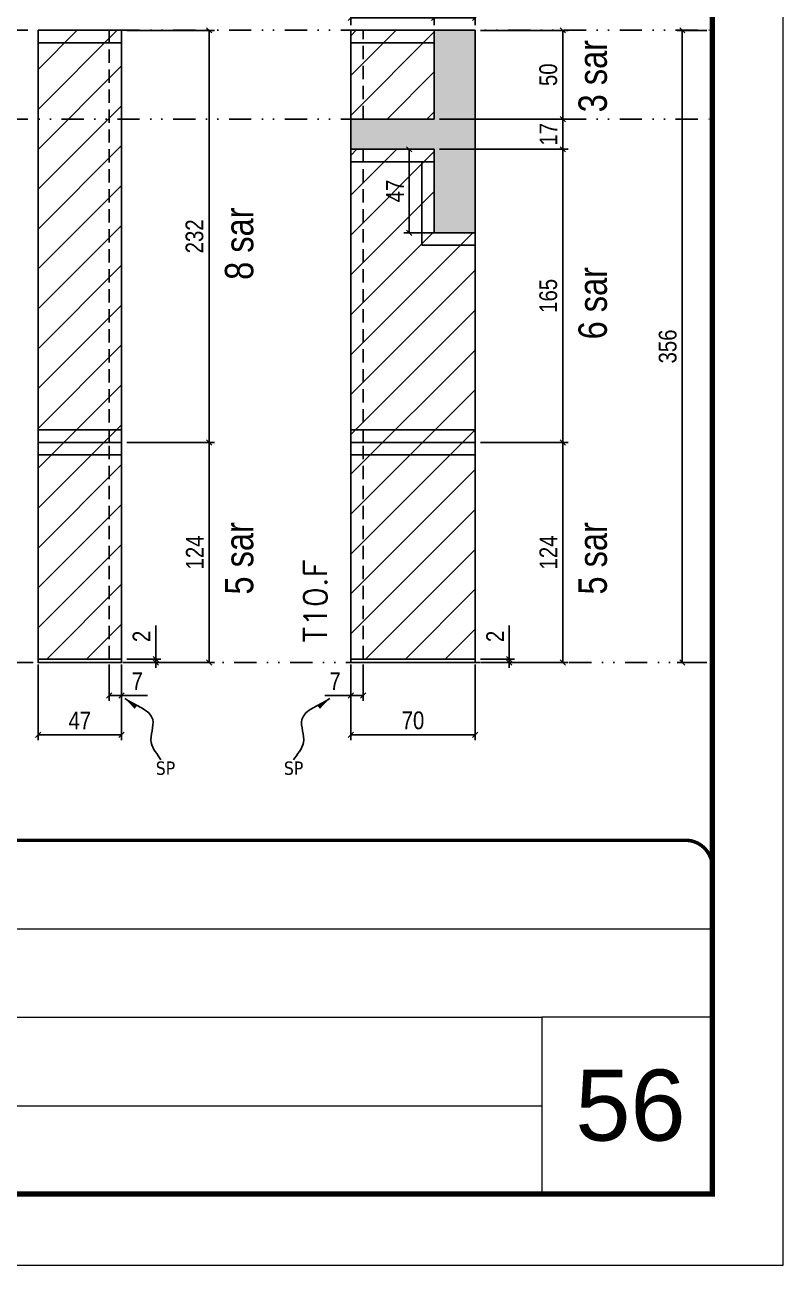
# Model space of a CAD drawing. Extents: x 14400 to 27878, y -21631 to 6985.
# Drawn here: x 20226 to 20653, y -8997 to -8298 of the extents above; entities that cross this region are included whole.
import ezdxf

# ---------------------------------------------------------------- set-up
doc = ezdxf.new("R2010")
doc.units = 0
for name, pattern in [('CONTINUO', [0]), ('DASHED', [0.75, 0.5, -0.25]), ('DIVIDE2', [0.625, 0.25, -0.125, 0, -0.125, 0, -0.125]), ('HIDDEN', [0.375, 0.25, -0.125])]:
    doc.linetypes.add(name, pattern=pattern)
for name, color, linetype, lineweight in [('CARIMBO', 255, 'Continuous', 9), ('Folhas', 255, 'Continuous', 9), ('Hachura', 251, 'Continuous', 9), ('SARRAFO DE PRESSAO', 251, 'DASHED', 9), ('Texto Seção', 7, 'Continuous', 15)]:
    doc.layers.add(name, color=color, linetype=linetype, lineweight=lineweight)
for name, color, linetype in [('COTA', 241, 'Continuous'), ('NOMENCLATURA', 7, 'Continuous'), ('Nível', 160, 'Continuous'), ('Painéis', 200, 'Continuous'), ('SARR_2.2x7', 40, 'Continuous'), ('texto', 7, 'Continuous')]:
    doc.layers.add(name, color=color, linetype=linetype)
doc.styles.add('ARIAL', font='arial.ttf')
doc.styles.add('ARIAL_NARROW', font='ARIALN.TTF', dxfattribs={"height": 0.2})
doc.styles.add('COTA TECNICA', font='techl___.ttf', dxfattribs={"height": 10})
doc.styles.add('COTA TECNICA-50', font='techl___.ttf', dxfattribs={"height": 10})
doc.styles.add('REGUA-120', font='ROMANS.shx', dxfattribs={"height": 15})
doc.styles.get("Standard").update_dxf_attribs({"font": 'arial.ttf'})
doc.dimstyles.new('COTA PAINEL-50', dxfattribs={"dimtxt": 10, "dimasz": 3, "dimexe": 3, "dimexo": 3, "dimgap": 3, "dimtad": 1, "dimdec": 1, "dimzin": 12, "dimdsep": 46, "dimtxsty": 'COTA TECNICA-50', "dimblk1": 'OBLIQUE', "dimblk2": 'OBLIQUE', "dimsah": 1, "dimcen": 0.9, "dimclrd": 4, "dimclre": 4, "dimclrt": 240, "dimadec": 1, "dimazin": 3, "dimtfac": 1, "dimtdec": 1, "dimtmove": 0, "dimatfit": 3, "dimfxl": 1, "dimtolj": 1, "dimtzin": 12, "dimarcsym": 0})
doc.dimstyles.new('PAINEL', dxfattribs={"dimtxt": 10, "dimasz": 3, "dimexe": 3, "dimexo": 3, "dimgap": 3, "dimtad": 1, "dimdec": 1, "dimzin": 12, "dimdsep": 46, "dimtxsty": 'COTA TECNICA', "dimblk1": 'OBLIQUE', "dimblk2": 'OBLIQUE', "dimsah": 1, "dimcen": 0.9, "dimclrd": 4, "dimclre": 4, "dimclrt": 240, "dimadec": 1, "dimazin": 3, "dimtfac": 1, "dimtdec": 1, "dimtmove": 0, "dimatfit": 3, "dimfxl": 1, "dimtolj": 1, "dimtzin": 12, "dimarcsym": 0})
doc.dimstyles.get("Standard").update_dxf_attribs({"dimtxt": 0.18, "dimasz": 0.18, "dimexe": 0.18, "dimexo": 0.0625, "dimgap": 0.09, "dimtad": 0, "dimtih": 1, "dimtoh": 1, "dimdec": 4, "dimzin": 0, "dimdsep": 46, "dimtxsty": 'Standard', "dimcen": 0.09, "dimadec": 0, "dimazin": 0, "dimtfac": 1, "dimtdec": 4, "dimtofl": 0, "dimtmove": 0, "dimatfit": 3, "dimfxl": 1, "dimtolj": 1, "dimtzin": 0, "dimarcsym": 0})

# ---------------------------------------------------------------- blocks, each defined once
blk = doc.blocks.new('9999999999')
at = {"color": 30, "linetype": 'CONTINUO'}
for p, q in [((98564.56, 34379.64), (99583.98, 34379.64)), ((98564.56, 34329.83), (99487.98, 34329.83)), ((99583.98, 34329.83), (99487.98, 34329.83)), ((99487.98, 34329.83), (99487.98, 34230.21)), ((98564.56, 34280.02), (99487.98, 34280.02))]:
    blk.add_line(p, q, dxfattribs=at)
at = {"color": 30, "linetype": 'CONTINUO', "const_width": 2}
blk.add_lwpolyline([(99583.98, 34230.21), (99583.98, 34414.45, 0.414214), (99568.98, 34429.45), (98228.98, 34429.45, 0.414214), (98213.98, 34414.45), (98213.98, 34245.21, 0.414214), (98228.98, 34230.21), (99583.98, 34230.21)], format="xyb", dxfattribs=at)
at = {"layer": 'Folhas'}
blk.add_lwpolyline([(98138.98, 34190.21), (99623.98, 34190.21), (99623.98, 35240.21), (98138.98, 35240.21)], close=True, dxfattribs=at)
at = {"layer": 'Folhas', "color": 30, "const_width": 3}
blk.add_lwpolyline([(98213.98, 34230.21), (99583.98, 34230.21), (99583.98, 35200.21), (98213.98, 35200.21)], close=True, dxfattribs=at)
blk = doc.blocks.new('_Oblique')
at = {"color": 0, "linetype": 'ByBlock', "lineweight": -2}
blk.add_line((-0.5, -0.5), (0.5, 0.5), dxfattribs=at)
blk = doc.blocks.new('*D2571')
at = {"layer": 'COTA', "color": 4, "lineweight": -2, "transparency": 16777216}
for p, q in [((20610.47, -8301.47), (20593.63, -8301.47)), ((20596.63, -8657.47), (20596.63, -8301.47)), ((20610.47, -8657.47), (20593.63, -8657.47))]:
    blk.add_line(p, q, dxfattribs=at)
at = {"layer": 'Defpoints', "color": 0, "transparency": 16777216}
for p in [(20596.63, -8301.47), (20613.47, -8301.47), (20613.47, -8657.47)]:
    blk.add_point(p, dxfattribs=at)
at = {"layer": 'COTA', "color": 4, "lineweight": -2, "transparency": 16777216, "xscale": 3, "yscale": 3, "zscale": 3}
for p, rotation in [((20596.63, -8301.47), 90), ((20596.63, -8657.47), 270)]:
    blk.add_blockref('_Oblique', p, dxfattribs=dict(at, rotation=rotation))
at = {"layer": 'COTA', "color": 240, "transparency": 16777216, "insert": (20588.41, -8479.47), "char_height": 10, "attachment_point": 5, "rotation": 90, "style": 'COTA TECNICA'}
blk.add_mtext('\\A1;356', dxfattribs=at)
blk = doc.blocks.new('*D2585')
at = {"layer": 'COTA', "color": 4, "lineweight": -2, "transparency": 16777216}
for p, q in [((20233.64, -8658.47), (20233.64, -8701.14)), ((20280.64, -8658.47), (20280.64, -8701.14)), ((20280.64, -8698.14), (20233.64, -8698.14))]:
    blk.add_line(p, q, dxfattribs=at)
at = {"layer": 'Defpoints', "color": 0, "transparency": 16777216}
for p in [(20233.64, -8655.47), (20280.64, -8655.47), (20233.64, -8698.14)]:
    blk.add_point(p, dxfattribs=at)
at = {"layer": 'COTA', "color": 4, "lineweight": -2, "transparency": 16777216, "xscale": 3, "yscale": 3, "zscale": 3, "rotation": 180}
blk.add_blockref('_Oblique', (20233.64, -8698.14), dxfattribs=at)
at = {"layer": 'COTA', "color": 4, "lineweight": -2, "transparency": 16777216, "xscale": 3, "yscale": 3, "zscale": 3}
blk.add_blockref('_Oblique', (20280.64, -8698.14), dxfattribs=at)
at = {"layer": 'COTA', "color": 240, "transparency": 16777216, "insert": (20257.14, -8690.07), "char_height": 10, "attachment_point": 5, "style": 'COTA TECNICA'}
blk.add_mtext('\\A1;47', dxfattribs=at)
blk = doc.blocks.new('*D2586')
at = {"layer": 'COTA', "color": 4, "lineweight": -2, "transparency": 16777216}
for p, q in [((20273.64, -8658.47), (20273.64, -8678.98)), ((20280.64, -8660.47), (20280.64, -8678.98)), ((20273.64, -8675.98), (20280.64, -8675.98)), ((20280.64, -8675.98), (20295.37, -8675.98))]:
    blk.add_line(p, q, dxfattribs=at)
at = {"layer": 'Defpoints', "color": 0, "transparency": 16777216}
for p in [(20273.64, -8655.47), (20280.64, -8657.47), (20280.64, -8675.98)]:
    blk.add_point(p, dxfattribs=at)
at = {"layer": 'COTA', "color": 4, "lineweight": -2, "transparency": 16777216, "xscale": 3, "yscale": 3, "zscale": 3, "rotation": 180}
blk.add_blockref('_Oblique', (20273.64, -8675.98), dxfattribs=at)
at = {"layer": 'COTA', "color": 4, "lineweight": -2, "transparency": 16777216, "xscale": 3, "yscale": 3, "zscale": 3}
blk.add_blockref('_Oblique', (20280.64, -8675.98), dxfattribs=at)
at = {"layer": 'COTA', "color": 240, "transparency": 16777216, "insert": (20289.51, -8667.9), "char_height": 10, "attachment_point": 5, "style": 'COTA TECNICA-50'}
blk.add_mtext('\\A1;7', dxfattribs=at)
blk = doc.blocks.new('*D2600')
at = {"layer": 'COTA', "color": 4, "linetype": 'ByBlock', "lineweight": -2, "transparency": 16777216}
for p, q in [((20283.64, -8533.47), (20333.01, -8533.47)), ((20330.01, -8657.47), (20330.01, -8533.47)), ((20283.64, -8657.47), (20333.01, -8657.47))]:
    blk.add_line(p, q, dxfattribs=at)
at = {"layer": 'Defpoints', "color": 0, "linetype": 'ByBlock', "transparency": 16777216}
for p in [(20280.64, -8533.47), (20330.01, -8533.47), (20280.64, -8657.47)]:
    blk.add_point(p, dxfattribs=at)
at = {"layer": 'COTA', "color": 4, "linetype": 'ByBlock', "lineweight": -2, "transparency": 16777216, "xscale": 3, "yscale": 3, "zscale": 3}
for p, rotation in [((20330.01, -8533.47), 90), ((20330.01, -8657.47), 270)]:
    blk.add_blockref('_Oblique', p, dxfattribs=dict(at, rotation=rotation))
at = {"layer": 'COTA', "color": 240, "linetype": 'ByBlock', "transparency": 16777216, "insert": (20321.94, -8595.47), "char_height": 10, "attachment_point": 5, "rotation": 90, "style": 'COTA TECNICA'}
blk.add_mtext('\\A1;124', dxfattribs=at)
blk = doc.blocks.new('*D2587')
at = {"layer": 'COTA', "color": 4, "lineweight": -2, "transparency": 16777216}
for p, q in [((20299.9, -8655.47), (20299.9, -8636.66)), ((20283.64, -8655.47), (20302.9, -8655.47)), ((20283.64, -8657.47), (20302.9, -8657.47)), ((20299.9, -8657.47), (20299.9, -8655.47)), ((20299.9, -8657.47), (20299.9, -8660.47))]:
    blk.add_line(p, q, dxfattribs=at)
at = {"layer": 'Defpoints', "color": 0, "transparency": 16777216}
for p in [(20280.64, -8655.47), (20280.64, -8657.47), (20299.9, -8657.47)]:
    blk.add_point(p, dxfattribs=at)
at = {"layer": 'COTA', "color": 4, "lineweight": -2, "transparency": 16777216, "xscale": 3, "yscale": 3, "zscale": 3}
for p, rotation in [((20299.9, -8655.47), 270), ((20299.9, -8657.47), 90)]:
    blk.add_blockref('_Oblique', p, dxfattribs=dict(at, rotation=rotation))
at = {"layer": 'COTA', "color": 240, "transparency": 16777216, "insert": (20291.9, -8642.72), "char_height": 10, "attachment_point": 5, "rotation": 90, "style": 'COTA TECNICA-50'}
blk.add_mtext('\\A1;2', dxfattribs=at)
blk = doc.blocks.new('*D2601')
at = {"layer": 'COTA', "color": 4, "linetype": 'ByBlock', "lineweight": -2, "transparency": 16777216}
for p, q in [((20283.64, -8533.47), (20333.01, -8533.47)), ((20330.01, -8657.47), (20330.01, -8533.47)), ((20283.64, -8657.47), (20333.01, -8657.47))]:
    blk.add_line(p, q, dxfattribs=at)
at = {"layer": 'Defpoints', "color": 0, "linetype": 'ByBlock', "transparency": 16777216}
for p in [(20280.64, -8533.47), (20330.01, -8533.47), (20280.64, -8657.47)]:
    blk.add_point(p, dxfattribs=at)
at = {"layer": 'COTA', "color": 4, "linetype": 'ByBlock', "lineweight": -2, "transparency": 16777216, "xscale": 3, "yscale": 3, "zscale": 3}
for p, rotation in [((20330.01, -8533.47), 90), ((20330.01, -8657.47), 270)]:
    blk.add_blockref('_Oblique', p, dxfattribs=dict(at, rotation=rotation))
at = {"layer": 'COTA', "color": 240, "linetype": 'ByBlock', "transparency": 16777216, "insert": (20321.94, -8595.47), "char_height": 10, "attachment_point": 5, "rotation": 90, "style": 'COTA TECNICA'}
blk.add_mtext('\\A1;124', dxfattribs=at)
blk = doc.blocks.new('*D2602')
at = {"layer": 'COTA', "color": 4, "lineweight": -2, "transparency": 16777216}
for p, q in [((20283.64, -8301.47), (20333.01, -8301.47)), ((20330.01, -8533.47), (20330.01, -8301.47)), ((20283.64, -8533.47), (20333.01, -8533.47))]:
    blk.add_line(p, q, dxfattribs=at)
at = {"layer": 'Defpoints', "color": 0, "transparency": 16777216}
for p in [(20280.64, -8301.47), (20330.01, -8301.47), (20280.64, -8533.47)]:
    blk.add_point(p, dxfattribs=at)
at = {"layer": 'COTA', "color": 4, "lineweight": -2, "transparency": 16777216, "xscale": 3, "yscale": 3, "zscale": 3}
for p, rotation in [((20330.01, -8301.47), 90), ((20330.01, -8533.47), 270)]:
    blk.add_blockref('_Oblique', p, dxfattribs=dict(at, rotation=rotation))
at = {"layer": 'COTA', "color": 240, "transparency": 16777216, "insert": (20321.79, -8417.47), "char_height": 10, "attachment_point": 5, "rotation": 90, "style": 'COTA TECNICA'}
blk.add_mtext('\\A1;232', dxfattribs=at)
blk = doc.blocks.new('*D2588')
at = {"layer": 'COTA', "color": 4, "lineweight": -2, "transparency": 16777216}
for p, q in [((20409.87, -8658.47), (20409.87, -8701.14)), ((20479.87, -8658.47), (20479.87, -8701.14)), ((20479.87, -8698.14), (20409.87, -8698.14))]:
    blk.add_line(p, q, dxfattribs=at)
at = {"layer": 'Defpoints', "color": 0, "transparency": 16777216}
for p in [(20409.87, -8655.47), (20479.87, -8655.47), (20409.87, -8698.14)]:
    blk.add_point(p, dxfattribs=at)
at = {"layer": 'COTA', "color": 4, "lineweight": -2, "transparency": 16777216, "xscale": 3, "yscale": 3, "zscale": 3, "rotation": 180}
blk.add_blockref('_Oblique', (20409.87, -8698.14), dxfattribs=at)
at = {"layer": 'COTA', "color": 4, "lineweight": -2, "transparency": 16777216, "xscale": 3, "yscale": 3, "zscale": 3}
blk.add_blockref('_Oblique', (20479.87, -8698.14), dxfattribs=at)
at = {"layer": 'COTA', "color": 240, "transparency": 16777216, "insert": (20444.87, -8690.04), "char_height": 10, "attachment_point": 5, "style": 'COTA TECNICA'}
blk.add_mtext('\\A1;70', dxfattribs=at)
blk = doc.blocks.new('*D2589')
at = {"layer": 'COTA', "color": 4, "lineweight": -2, "transparency": 16777216}
for p, q in [((20416.87, -8658.47), (20416.87, -8678.98)), ((20409.87, -8660.47), (20409.87, -8678.98)), ((20409.87, -8675.98), (20395.14, -8675.98)), ((20416.87, -8675.98), (20409.87, -8675.98))]:
    blk.add_line(p, q, dxfattribs=at)
at = {"layer": 'Defpoints', "color": 0, "transparency": 16777216}
for p in [(20409.87, -8657.47), (20416.87, -8655.47), (20409.87, -8675.98)]:
    blk.add_point(p, dxfattribs=at)
at = {"layer": 'COTA', "color": 4, "lineweight": -2, "transparency": 16777216, "xscale": 3, "yscale": 3, "zscale": 3, "rotation": 180}
blk.add_blockref('_Oblique', (20409.87, -8675.98), dxfattribs=at)
at = {"layer": 'COTA', "color": 4, "lineweight": -2, "transparency": 16777216, "xscale": 3, "yscale": 3, "zscale": 3}
blk.add_blockref('_Oblique', (20416.87, -8675.98), dxfattribs=at)
at = {"layer": 'COTA', "color": 240, "transparency": 16777216, "insert": (20401, -8667.9), "char_height": 10, "attachment_point": 5, "style": 'COTA TECNICA-50'}
blk.add_mtext('\\A1;7', dxfattribs=at)
blk = doc.blocks.new('*D2603')
at = {"layer": 'COTA', "color": 4, "linetype": 'ByBlock', "lineweight": -2, "transparency": 16777216}
for p, q in [((20482.87, -8533.47), (20532.24, -8533.47)), ((20529.24, -8657.47), (20529.24, -8533.47)), ((20482.87, -8657.47), (20532.24, -8657.47))]:
    blk.add_line(p, q, dxfattribs=at)
at = {"layer": 'Defpoints', "color": 0, "linetype": 'ByBlock', "transparency": 16777216}
for p in [(20479.87, -8533.47), (20529.24, -8533.47), (20479.87, -8657.47)]:
    blk.add_point(p, dxfattribs=at)
at = {"layer": 'COTA', "color": 4, "linetype": 'ByBlock', "lineweight": -2, "transparency": 16777216, "xscale": 3, "yscale": 3, "zscale": 3}
for p, rotation in [((20529.24, -8533.47), 90), ((20529.24, -8657.47), 270)]:
    blk.add_blockref('_Oblique', p, dxfattribs=dict(at, rotation=rotation))
at = {"layer": 'COTA', "color": 240, "linetype": 'ByBlock', "transparency": 16777216, "insert": (20521.16, -8595.47), "char_height": 10, "attachment_point": 5, "rotation": 90, "style": 'COTA TECNICA'}
blk.add_mtext('\\A1;124', dxfattribs=at)
blk = doc.blocks.new('*D2590')
at = {"layer": 'COTA', "color": 4, "lineweight": -2, "transparency": 16777216}
for p, q in [((20499.13, -8655.47), (20499.13, -8636.66)), ((20482.87, -8655.47), (20502.13, -8655.47)), ((20482.87, -8657.47), (20502.13, -8657.47)), ((20499.13, -8657.47), (20499.13, -8655.47)), ((20499.13, -8657.47), (20499.13, -8660.47))]:
    blk.add_line(p, q, dxfattribs=at)
at = {"layer": 'Defpoints', "color": 0, "transparency": 16777216}
for p in [(20479.87, -8655.47), (20479.87, -8657.47), (20499.13, -8657.47)]:
    blk.add_point(p, dxfattribs=at)
at = {"layer": 'COTA', "color": 4, "lineweight": -2, "transparency": 16777216, "xscale": 3, "yscale": 3, "zscale": 3}
for p, rotation in [((20499.13, -8655.47), 270), ((20499.13, -8657.47), 90)]:
    blk.add_blockref('_Oblique', p, dxfattribs=dict(at, rotation=rotation))
at = {"layer": 'COTA', "color": 240, "transparency": 16777216, "insert": (20491.13, -8642.72), "char_height": 10, "attachment_point": 5, "rotation": 90, "style": 'COTA TECNICA-50'}
blk.add_mtext('\\A1;2', dxfattribs=at)
blk = doc.blocks.new('*D2604')
at = {"layer": 'COTA', "color": 4, "linetype": 'ByBlock', "lineweight": -2, "transparency": 16777216}
for p, q in [((20482.87, -8533.47), (20532.24, -8533.47)), ((20529.24, -8657.47), (20529.24, -8533.47)), ((20482.87, -8657.47), (20532.24, -8657.47))]:
    blk.add_line(p, q, dxfattribs=at)
at = {"layer": 'Defpoints', "color": 0, "linetype": 'ByBlock', "transparency": 16777216}
for p in [(20479.87, -8533.47), (20529.24, -8533.47), (20479.87, -8657.47)]:
    blk.add_point(p, dxfattribs=at)
at = {"layer": 'COTA', "color": 4, "linetype": 'ByBlock', "lineweight": -2, "transparency": 16777216, "xscale": 3, "yscale": 3, "zscale": 3}
for p, rotation in [((20529.24, -8533.47), 90), ((20529.24, -8657.47), 270)]:
    blk.add_blockref('_Oblique', p, dxfattribs=dict(at, rotation=rotation))
at = {"layer": 'COTA', "color": 240, "linetype": 'ByBlock', "transparency": 16777216, "insert": (20521.16, -8595.47), "char_height": 10, "attachment_point": 5, "rotation": 90, "style": 'COTA TECNICA'}
blk.add_mtext('\\A1;124', dxfattribs=at)
blk = doc.blocks.new('*D2591')
at = {"layer": 'COTA', "color": 4, "lineweight": -2, "transparency": 16777216}
for p, q in [((20453.87, -8368.47), (20439.79, -8368.47)), ((20442.79, -8415.47), (20442.79, -8368.47)), ((20453.87, -8415.47), (20439.79, -8415.47))]:
    blk.add_line(p, q, dxfattribs=at)
at = {"layer": 'Defpoints', "color": 0, "transparency": 16777216}
for p in [(20442.79, -8368.47), (20456.87, -8368.47), (20456.87, -8415.47)]:
    blk.add_point(p, dxfattribs=at)
at = {"layer": 'COTA', "color": 4, "lineweight": -2, "transparency": 16777216, "xscale": 3, "yscale": 3, "zscale": 3}
for p, rotation in [((20442.79, -8368.47), 90), ((20442.79, -8415.47), 270)]:
    blk.add_blockref('_Oblique', p, dxfattribs=dict(at, rotation=rotation))
at = {"layer": 'COTA', "color": 240, "transparency": 16777216, "insert": (20434.72, -8391.97), "char_height": 10, "attachment_point": 5, "rotation": 90, "style": 'COTA TECNICA'}
blk.add_mtext('\\A1;47', dxfattribs=at)
blk = doc.blocks.new('*D2592')
at = {"layer": 'COTA', "color": 4, "lineweight": -2, "transparency": 16777216}
for p, q in [((20459.87, -8368.47), (20532.24, -8368.47)), ((20529.24, -8533.47), (20529.24, -8368.47)), ((20482.87, -8533.47), (20532.24, -8533.47))]:
    blk.add_line(p, q, dxfattribs=at)
at = {"layer": 'Defpoints', "color": 0, "transparency": 16777216}
for p in [(20456.87, -8368.47), (20529.24, -8368.47), (20479.87, -8533.47)]:
    blk.add_point(p, dxfattribs=at)
at = {"layer": 'COTA', "color": 4, "lineweight": -2, "transparency": 16777216, "xscale": 3, "yscale": 3, "zscale": 3}
for p, rotation in [((20529.24, -8368.47), 90), ((20529.24, -8533.47), 270)]:
    blk.add_blockref('_Oblique', p, dxfattribs=dict(at, rotation=rotation))
at = {"layer": 'COTA', "color": 240, "transparency": 16777216, "insert": (20521.13, -8450.97), "char_height": 10, "attachment_point": 5, "rotation": 90, "style": 'COTA TECNICA'}
blk.add_mtext('\\A1;165', dxfattribs=at)
blk = doc.blocks.new('*D2593')
at = {"layer": 'COTA', "color": 4, "lineweight": -2, "transparency": 16777216}
for p, q in [((20459.87, -8351.47), (20532.24, -8351.47)), ((20529.24, -8368.47), (20529.24, -8351.47)), ((20459.87, -8368.47), (20532.24, -8368.47))]:
    blk.add_line(p, q, dxfattribs=at)
at = {"layer": 'Defpoints', "color": 0, "transparency": 16777216}
for p in [(20456.87, -8351.47), (20529.24, -8351.47), (20456.87, -8368.47)]:
    blk.add_point(p, dxfattribs=at)
at = {"layer": 'COTA', "color": 4, "lineweight": -2, "transparency": 16777216, "xscale": 3, "yscale": 3, "zscale": 3}
for p, rotation in [((20529.24, -8351.47), 90), ((20529.24, -8368.47), 270)]:
    blk.add_blockref('_Oblique', p, dxfattribs=dict(at, rotation=rotation))
at = {"layer": 'COTA', "color": 240, "transparency": 16777216, "insert": (20521.16, -8359.97), "char_height": 10, "attachment_point": 5, "rotation": 90, "style": 'COTA TECNICA'}
blk.add_mtext('\\A1;17', dxfattribs=at)
blk = doc.blocks.new('*D2618')
at = {"layer": 'COTA', "color": 4, "lineweight": -2, "transparency": 16777216}
for p, q in [((20482.87, -8301.47), (20532.24, -8301.47)), ((20529.24, -8351.47), (20529.24, -8301.47)), ((20459.87, -8351.47), (20532.24, -8351.47))]:
    blk.add_line(p, q, dxfattribs=at)
at = {"layer": 'Defpoints', "color": 0, "transparency": 16777216}
for p in [(20479.87, -8301.47), (20529.24, -8301.47), (20456.87, -8351.47)]:
    blk.add_point(p, dxfattribs=at)
at = {"layer": 'COTA', "color": 4, "lineweight": -2, "transparency": 16777216, "xscale": 3, "yscale": 3, "zscale": 3}
for p, rotation in [((20529.24, -8301.47), 90), ((20529.24, -8351.47), 270)]:
    blk.add_blockref('_Oblique', p, dxfattribs=dict(at, rotation=rotation))
at = {"layer": 'COTA', "color": 240, "transparency": 16777216, "insert": (20521.13, -8326.47), "char_height": 10, "attachment_point": 5, "rotation": 90, "style": 'COTA TECNICA'}
blk.add_mtext('\\A1;50', dxfattribs=at)
blk = doc.blocks.new('*D2619')
at = {"layer": 'COTA', "color": 4, "lineweight": -2, "transparency": 16777216}
for p, q in [((20409.87, -8298.47), (20409.87, -8291.49)), ((20456.87, -8294.49), (20409.87, -8294.49)), ((20456.87, -8298.47), (20456.87, -8291.49))]:
    blk.add_line(p, q, dxfattribs=at)
at = {"layer": 'Defpoints', "color": 0, "transparency": 16777216}
for p in [(20409.87, -8294.49), (20409.87, -8301.47), (20456.87, -8301.47)]:
    blk.add_point(p, dxfattribs=at)
at = {"layer": 'COTA', "color": 4, "lineweight": -2, "transparency": 16777216, "xscale": 3, "yscale": 3, "zscale": 3, "rotation": 180}
blk.add_blockref('_Oblique', (20409.87, -8294.49), dxfattribs=at)
at = {"layer": 'COTA', "color": 4, "lineweight": -2, "transparency": 16777216, "xscale": 3, "yscale": 3, "zscale": 3}
blk.add_blockref('_Oblique', (20456.87, -8294.49), dxfattribs=at)
at = {"layer": 'COTA', "color": 240, "transparency": 16777216, "insert": (20433.37, -8286.41), "char_height": 10, "attachment_point": 5, "style": 'COTA TECNICA'}
blk.add_mtext('\\A1;47', dxfattribs=at)
blk = doc.blocks.new('*D2620')
at = {"layer": 'COTA', "color": 4, "lineweight": -2, "transparency": 16777216}
for p, q in [((20456.87, -8298.47), (20456.87, -8291.49)), ((20479.87, -8294.49), (20456.87, -8294.49)), ((20479.87, -8298.47), (20479.87, -8291.49))]:
    blk.add_line(p, q, dxfattribs=at)
at = {"layer": 'Defpoints', "color": 0, "transparency": 16777216}
for p in [(20456.87, -8294.49), (20456.87, -8301.47), (20479.87, -8301.47)]:
    blk.add_point(p, dxfattribs=at)
at = {"layer": 'COTA', "color": 4, "lineweight": -2, "transparency": 16777216, "xscale": 3, "yscale": 3, "zscale": 3, "rotation": 180}
blk.add_blockref('_Oblique', (20456.87, -8294.49), dxfattribs=at)
at = {"layer": 'COTA', "color": 4, "lineweight": -2, "transparency": 16777216, "xscale": 3, "yscale": 3, "zscale": 3}
blk.add_blockref('_Oblique', (20479.87, -8294.49), dxfattribs=at)
at = {"layer": 'COTA', "color": 240, "transparency": 16777216, "insert": (20468.37, -8286.27), "char_height": 10, "attachment_point": 5, "style": 'COTA TECNICA'}
blk.add_mtext('\\A1;23', dxfattribs=at)

msp = doc.modelspace()

# ---------------------------------------------------------------- hatches: boundary and pattern name
at = {"layer": 'COTA'}
h = msp.add_hatch(dxfattribs=at)
h.set_pattern_fill('AR-CONC', color=256, scale=0.03)
h.set_pattern_definition([(50, (4748.1787, 1148.575), (5.4655401, -0.4781726), [0.5715, -6.2865]), (355, (4748.179, 1148.575), (-1.0573026, 5.7317054), [0.4572, -5.0292175]), (100.451445, (4748.634, 1148.535), (4.4082374, 5.2535326), [0.4857003, -5.3427073]), (46.1842, (4748.179, 1150.099), (8.1323712, -1.2612698), [0.85725, -9.42975]), (96.63556, (4748.8564, 1149.994), (7.122124, 7.4227837), [0.7285507, -8.0140682]), (351.18415, (4748.179, 1150.099), (7.122124, 7.4227837), [0.685799, -7.543792]), (21, (4748.9407, 1149.718), (4.5484317, -3.067956), [0.5715, -6.2865]), (326, (4748.941, 1149.718), (1.8540609, 5.525639), [0.4572, -5.0292]), (71.451445, (4749.32, 1149.4624), (6.4024926, 2.457683), [0.4857003, -5.3426981]), (37.5, (4748.1787, 1148.5751), (0.0926581, 2.53665117), [0, -4.96824, 0, -5.1054, 0, -5.04825]), (7.5, (4748.1787, 1148.575), (2.00458988, 3.00541724), [0, -2.91084, 0, -4.85394, 0, -1.92405]), (327.5, (4746.4795, 1148.5751), (4.06771786, -0.17186232), [0, -1.905, 0, -5.9436, 0, -7.8867]), (317.5, (4745.7175, 1148.575), (4.44387544, 0.7627947), [0, -2.4765, 0, -3.94716, 0, -5.6007])])
h.paths.add_polyline_path([(20479.869, -8351.466), (20409.869, -8351.466), (20409.869, -8368.466), (20456.869, -8368.466), (20456.869, -8415.466), (20479.869, -8415.466)])
h.paths.add_polyline_path([(20479.869, -8301.466), (20456.869, -8301.466), (20456.869, -8351.466), (20479.869, -8351.466)])
at = {"layer": 'Hachura'}
h = msp.add_hatch(dxfattribs=at)
h.set_pattern_fill('ANSI31', color=256, scale=5)
h.paths.add_polyline_path([(19685.78, -8533.466), (19609.78, -8533.466), (19609.78, -8655.466), (19685.78, -8655.466)])
h.paths.add_polyline_path([(19685.78, -8415.466), (19651.78, -8415.466), (19651.78, -8373.466), (19613.28, -8373.466), (19613.28, -8415.466), (19609.78, -8415.466), (19609.78, -8533.466), (19685.78, -8533.466)])
h.paths.add_polyline_path([(19867.629, -8301.466), (19817.629, -8301.466), (19817.629, -8533.466), (19867.629, -8533.466)])
h.paths.add_polyline_path([(19867.629, -8533.466), (19817.629, -8533.466), (19817.629, -8655.466), (19867.629, -8655.466)])
h.paths.add_polyline_path([(20003.59, -8411.466), (19988.59, -8411.466), (19988.59, -8655.466), (20003.59, -8655.466)])
h.paths.add_polyline_path([(20003.59, -8318.466), (19988.59, -8318.466), (19988.59, -8411.466), (20003.59, -8411.466)])
h.paths.add_polyline_path([(20129.362, -8301.466), (20110.362, -8301.466), (20110.362, -8351.466), (20129.362, -8351.466)])
h.paths.add_polyline_path([(20129.362, -8415.466), (20110.362, -8415.466), (20110.362, -8655.466), (20129.362, -8655.466)])
h.paths.add_polyline_path([(20280.643, -8301.466), (20233.643, -8301.466), (20233.643, -8533.466), (20280.643, -8533.466)])
h.paths.add_polyline_path([(20280.643, -8533.466), (20233.643, -8533.466), (20233.643, -8655.466), (20280.643, -8655.466)])
h.paths.add_polyline_path([(20479.869, -8533.466), (20409.869, -8533.466), (20409.869, -8655.466), (20479.869, -8655.466)])
h.paths.add_polyline_path([(20479.869, -8415.466), (20456.869, -8415.466), (20456.869, -8368.466), (20409.869, -8368.466), (20409.869, -8533.466), (20479.869, -8533.466)])
h.paths.add_polyline_path([(20456.869, -8301.466), (20409.869, -8301.466), (20409.869, -8351.466), (20456.869, -8351.466)])

# ---------------------------------------------------------------- linework, layer by layer
at = {"layer": 'COTA'}
for p, q in [((20456.869, -8301.466), (20479.869, -8301.466)), ((20479.869, -8415.466), (20479.869, -8301.466)), ((20409.869, -8368.466), (20409.869, -8351.466)), ((20456.869, -8415.466), (20449.869, -8415.466)), ((20449.869, -8415.466), (20449.869, -8422.466))]:
    msp.add_line(p, q, dxfattribs=at)
at = {"layer": 'Nível', "color": 4, "linetype": 'DIVIDE2', "ltscale": 50}
for p, q in [((19586.451, -8301.466), (20613.467, -8301.466)), ((19586.451, -8351.466), (20613.467, -8351.466)), ((19243.467, -8657.466), (20613.467, -8657.466))]:
    msp.add_line(p, q, dxfattribs=at)
at = {"layer": 'Painéis'}
for p, q in [((20233.643, -8301.466), (20233.643, -8655.466)), ((20280.643, -8301.466), (20233.643, -8301.466)), ((20280.643, -8655.466), (20280.643, -8301.466)), ((20409.869, -8351.466), (20409.869, -8301.466)), ((20409.869, -8301.466), (20456.869, -8301.466)), ((20456.869, -8301.466), (20456.869, -8351.466)), ((20456.869, -8351.466), (20409.869, -8351.466)), ((20409.869, -8655.466), (20409.869, -8368.466)), ((20456.869, -8368.466), (20409.869, -8368.466)), ((20456.869, -8368.466), (20456.869, -8415.466)), ((20479.869, -8415.466), (20456.869, -8415.466)), ((20479.869, -8415.466), (20479.869, -8655.466)), ((20280.643, -8533.466), (20233.643, -8533.466)), ((20479.869, -8533.466), (20409.869, -8533.466)), ((20233.643, -8655.466), (20280.643, -8655.466)), ((20409.869, -8655.466), (20479.869, -8655.466))]:
    msp.add_line(p, q, dxfattribs=at)
for points in [[(20280.643, -8655.466), (20233.643, -8655.466), (20233.643, -8657.466), (20280.643, -8657.466)], [(20479.869, -8655.466), (20409.869, -8655.466), (20409.869, -8657.466), (20479.869, -8657.466)]]:
    msp.add_lwpolyline(points, close=True, dxfattribs=at)
at = {"layer": 'SARR_2.2x7', "linetype": 'HIDDEN', "ltscale": 30}
for p, q in [((20273.643, -8533.466), (20273.643, -8301.466)), ((20416.869, -8351.466), (20416.869, -8301.466)), ((20416.869, -8533.466), (20416.869, -8368.466)), ((20273.643, -8655.466), (20273.643, -8533.466)), ((20416.869, -8655.466), (20416.869, -8533.466))]:
    msp.add_line(p, q, dxfattribs=at)
at = {"layer": 'SARR_2.2x7'}
for p, q in [((20280.643, -8308.466), (20233.643, -8308.466)), ((20409.869, -8308.466), (20456.869, -8308.466)), ((20456.869, -8375.466), (20409.869, -8375.466)), ((20449.869, -8375.466), (20449.869, -8415.466)), ((20479.869, -8422.466), (20449.869, -8422.466)), ((20280.643, -8526.466), (20233.643, -8526.466)), ((20479.869, -8526.466), (20409.869, -8526.466)), ((20280.643, -8540.466), (20233.643, -8540.466)), ((20479.869, -8540.466), (20409.869, -8540.466))]:
    msp.add_line(p, q, dxfattribs=at)

# ---------------------------------------------------------------- block references
at = {"layer": 'SARRAFO DE PRESSAO', "color": 6, "linetype": 'ByBlock'}
msp.add_blockref('9999999999', (-78970.511, -43186.954), dxfattribs=at)

# ---------------------------------------------------------------- texts
at = {"layer": 'CARIMBO', "style": 'ARIAL'}
msp.add_text('56', height=40, dxfattribs=at).set_placement((20536.328, -8926.605))
at = {"layer": 'NOMENCLATURA', "style": 'ARIAL_NARROW'}
for s, p in [('3 sar', (20554.112, -8347.639)), ('8 sar', (20354.886, -8441.97)), ('6 sar', (20554.112, -8475.47)), ('5 sar', (20354.886, -8619.142)), ('5 sar', (20554.112, -8619.142))]:
    msp.add_text(s, height=16, rotation=90, dxfattribs=at).set_placement(p)
at = {"layer": 'texto', "color": 0, "char_height": 7.5, "attachment_point": 5}
for insert in [(20305.42, -8716.957), (20377.622, -8716.957)]:
    msp.add_mtext('{\\fTahoma|b0|i0|c0|p34;\\C4;SP}', dxfattribs=dict(at, insert=insert))
at = {"layer": 'Texto Seção', "insert": (20396.399, -8646.215), "char_height": 13, "width": 285.32988, "attachment_point": 7, "rotation": 90, "style": 'REGUA-120'}
msp.add_mtext('T10.F', dxfattribs=at)

# ---------------------------------------------------------------- dimensions: what is measured, and where the dimension line sits
at = {"layer": 'COTA'}
for base, p1, p2, dimstyle, picture, middle in [((20409.869, -8294.487), (20456.869, -8301.466), (20409.869, -8301.466), 'PAINEL', '*D2619', (20433.369, -8286.414)), ((20456.869, -8294.487), (20479.869, -8301.466), (20456.869, -8301.466), 'PAINEL', '*D2620', (20468.369, -8286.268)), ((20280.643, -8675.976), (20273.643, -8655.466), (20280.643, -8657.466), 'COTA PAINEL-50', '*D2586', (20289.508, -8667.903))]:
    dim = msp.add_linear_dim(base=base, p1=p1, p2=p2, dimstyle=dimstyle, dxfattribs=at)
    dim.commit()
    dim.dimension.update_dxf_attribs({"geometry": picture, "text_midpoint": middle})
for base, p1, p2, angle, dimstyle, picture, middle in [((20330.01, -8301.466), (20280.643, -8533.466), (20280.643, -8301.466), 90, 'PAINEL', '*D2602', (20321.791, -8417.466)), ((20529.237, -8301.466), (20456.869, -8351.466), (20479.869, -8301.466), 90, 'PAINEL', '*D2618', (20521.127, -8326.466)), ((20596.632, -8301.466), (20613.467, -8657.466), (20613.467, -8301.466), 90, 'PAINEL', '*D2571', (20588.413, -8479.466)), ((20442.793, -8368.466), (20456.869, -8415.466), (20456.869, -8368.466), 90, 'PAINEL', '*D2591', (20434.72, -8391.966)), ((20529.237, -8368.466), (20479.869, -8533.466), (20456.869, -8368.466), 90, 'PAINEL', '*D2592', (20521.127, -8450.966)), ((20409.869, -8675.976), (20416.869, -8655.466), (20409.869, -8657.466), 180, 'COTA PAINEL-50', '*D2589', (20401.004, -8667.903))]:
    dim = msp.add_linear_dim(base=base, p1=p1, p2=p2, angle=angle, dimstyle=dimstyle, dxfattribs=at)
    dim.commit()
    dim.dimension.update_dxf_attribs({"geometry": picture, "text_midpoint": middle})
for base, p1, p2, angle, override, picture, middle in [((20529.237, -8351.466), (20456.869, -8368.466), (20456.869, -8351.466), 90, {"dimtmove": 1}, '*D2593', (20521.163, -8359.966)), ((20233.643, -8698.144), (20280.643, -8655.466), (20233.643, -8655.466), 180, {"dimarcsym": 2}, '*D2585', (20257.143, -8690.071)), ((20409.869, -8698.144), (20479.869, -8655.466), (20409.869, -8655.466), 180, {"dimarcsym": 2}, '*D2588', (20444.869, -8690.042))]:
    dim = msp.add_linear_dim(base=base, p1=p1, p2=p2, angle=angle, dimstyle='PAINEL', override=override, dxfattribs=at)
    dim.commit()
    dim.dimension.update_dxf_attribs({"geometry": picture, "text_midpoint": middle})
at = {"layer": 'COTA', "linetype": 'ByBlock'}
for p1, p2, picture, middle in [((20280.643, -8657.466), (20280.643, -8533.466), '*D2600', (20321.937, -8595.466)), ((20280.643, -8657.466), (20280.643, -8533.466), '*D2601', (20321.937, -8595.466)), ((20479.869, -8657.466), (20479.869, -8533.466), '*D2603', (20521.163, -8595.466)), ((20479.869, -8657.466), (20479.869, -8533.466), '*D2604', (20521.163, -8595.466))]:
    dim = msp.add_aligned_dim(p1=p1, p2=p2, distance=-49.367, dimstyle='PAINEL', dxfattribs=at)
    dim.commit()
    dim.dimension.update_dxf_attribs({"geometry": picture, "text_midpoint": middle})
at = {"layer": 'COTA'}
for base, p1, p2, picture, middle in [((20299.901, -8657.466), (20280.643, -8655.466), (20280.643, -8657.466), '*D2587', (20299.901, -8642.719)), ((20499.127, -8657.466), (20479.869, -8655.466), (20479.869, -8657.466), '*D2590', (20499.127, -8642.719))]:
    dim = msp.add_linear_dim(base=base, p1=p1, p2=p2, angle=90, dimstyle='COTA PAINEL-50', dxfattribs=at)
    dim.commit()
    dim.dimension.update_dxf_attribs({"geometry": picture, "text_midpoint": middle, "dimtype": 160})

# ---------------------------------------------------------------- leaders
at = {"layer": 'COTA', "path_type": 1}
for points in [[(20282.472, -8677.647), (20298.257, -8689.482), (20297.332, -8702.488), (20302.884, -8712.27)], [(20398.04, -8677.647), (20382.255, -8689.482), (20383.18, -8702.488), (20377.627, -8712.27)]]:
    msp.add_leader(points, dimstyle='Standard', override={"dimasz": 8}, dxfattribs=at)

doc.saveas('drawing.dxf')
